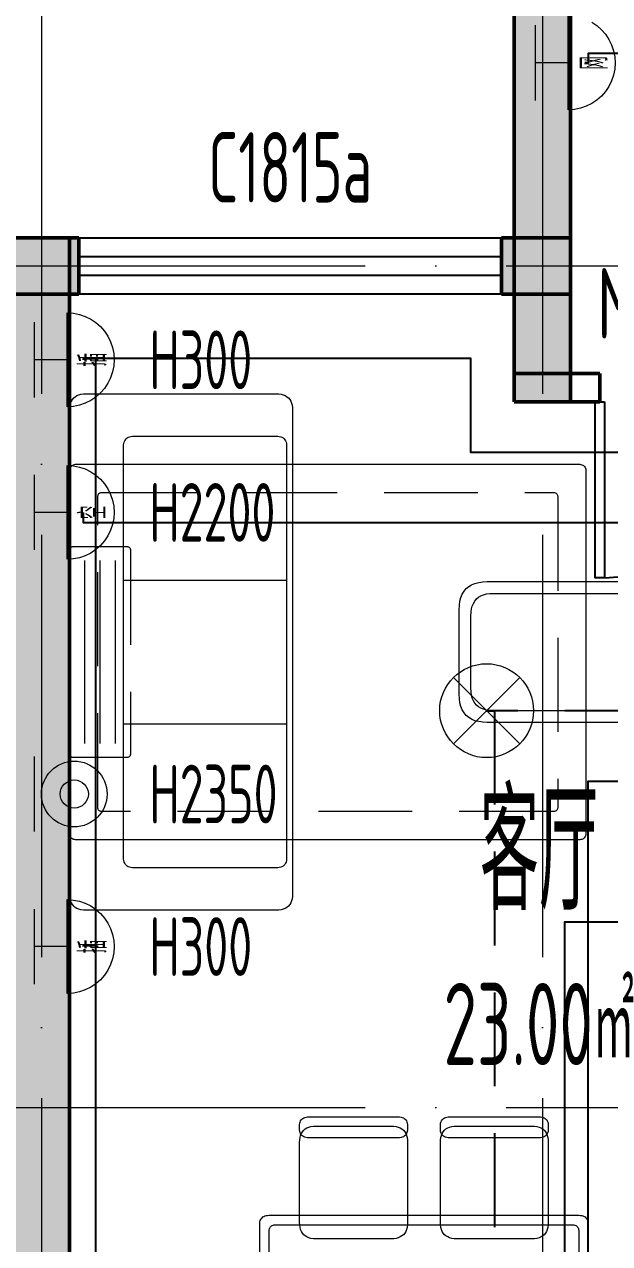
# Model space of a CAD drawing. Header units: millimetres. Extents: x -26062 to 33338, y -26608 to 15392.
# Drawn here: x 47 to 2541, y -6520 to -1326 of the extents above; entities that cross this region are included whole.
import ezdxf
from ezdxf.enums import TextEntityAlignment as Align

# ---------------------------------------------------------------- set-up
doc = ezdxf.new("R2010")
doc.units = ezdxf.units.MM
doc.header["$LTSCALE"] = 100
doc.linetypes.add('CENTER', pattern=[24, 18, -3, 0, -3])
doc.linetypes.add('DASHED', pattern=[6, 4, -2])
for name, color, linetype, lineweight in [('AXIS', 1, 'CENTER', 13), ('DOOR', 4, 'CONTINUOUS', 25), ('ELEC', 6, 'CONTINUOUS', 18), ('FURN', 8, 'CONTINUOUS', 13), ('MEP-LIGHT', 30, 'CONTINUOUS', 25), ('MEP-POWER', 1, 'CONTINUOUS', 25), ('MEP-WEAK', 5, 'CONTINUOUS', 25), ('ROOM-TEXT', 7, 'CONTINUOUS', 25), ('WALL', 7, 'CONTINUOUS', 50), ('WALL-HATCH', 7, 'CONTINUOUS', 13), ('WINDOW', 4, 'CONTINUOUS', 25)]:
    doc.layers.add(name, color=color, linetype=linetype, lineweight=lineweight)
doc.styles.add('HZ', font='gbenor.shx', dxfattribs={"width": 0.7, "bigfont": 'gbcbig.shx'})

# ---------------------------------------------------------------- blocks, each defined once
blk = doc.blocks.new('家具-三人沙发-13')
at = {"color": 0, "lineweight": -2}
for p, q in [((-306.67, 245), (-306.67, -450)), ((306.67, 245), (306.67, -450))]:
    blk.add_line(p, q, dxfattribs=at)
for points in [[(-1030, 475), (1030, 475), (1041.18, 474.51), (1051.39, 473.06), (1060.63, 470.63), (1068.89, 467.22), (1076.18, 462.85), (1082.5, 457.5), (1087.85, 451.18), (1092.22, 443.89), (1095.63, 435.63), (1098.06, 426.39), (1099.51, 416.18), (1100, 405), (1100, -405), (1099.51, -416.18), (1098.06, -426.39), (1095.63, -435.62), (1092.22, -443.89), (1087.85, -451.18), (1082.5, -457.5), (1076.18, -462.85), (1068.89, -467.22), (1060.63, -470.62), (1051.39, -473.06), (1041.18, -474.51), (1030, -475), (-1030, -475), (-1041.18, -474.51), (-1051.39, -473.06), (-1060.62, -470.62), (-1068.89, -467.22), (-1076.18, -462.85), (-1082.5, -457.5), (-1087.85, -451.18), (-1092.22, -443.89), (-1095.62, -435.62), (-1098.06, -426.39), (-1099.51, -416.18), (-1100, -405), (-1100, 405), (-1099.51, 416.18), (-1098.06, 426.39), (-1095.62, 435.63), (-1092.22, 443.89), (-1087.85, 451.18), (-1082.5, 457.5), (-1076.18, 462.85), (-1068.89, 467.22), (-1060.62, 470.63), (-1051.39, 473.06), (-1041.18, 474.51)], [(-875, 245), (875, 245), (882.19, 244.69), (888.75, 243.75), (894.69, 242.19), (900, 240), (904.69, 237.19), (908.75, 233.75), (912.19, 229.69), (915, 225), (917.19, 219.69), (918.75, 213.75), (919.69, 207.19), (920, 200), (920, -405), (919.69, -412.19), (918.75, -418.75), (917.19, -424.69), (915, -430), (912.19, -434.69), (908.75, -438.75), (904.69, -442.19), (900, -445), (894.69, -447.19), (888.75, -448.75), (882.19, -449.69), (875, -450), (-875, -450), (-882.19, -449.69), (-888.75, -448.75), (-894.69, -447.19), (-900, -445), (-904.69, -442.19), (-908.75, -438.75), (-912.19, -434.69), (-915, -430), (-917.19, -424.69), (-918.75, -418.75), (-919.69, -412.19), (-920, -405), (-920, 200), (-919.69, 207.19), (-918.75, 213.75), (-917.19, 219.69), (-915, 225), (-912.19, 229.69), (-908.75, 233.75), (-904.69, 237.19), (-900, 240), (-894.69, 242.19), (-888.75, 243.75), (-882.19, 244.69)]]:
    blk.add_lwpolyline(points, close=True, dxfattribs=at)
blk = doc.blocks.new('家具-茶几-14')
at = {"color": 0, "lineweight": -2}
for points in [[(-480, 300), (480, 300), (499.17, 299.17), (516.67, 296.67), (532.5, 292.5), (546.67, 286.67), (559.17, 279.17), (570, 270), (579.17, 259.17), (586.67, 246.67), (592.5, 232.5), (596.67, 216.67), (599.17, 199.17), (600, 180), (600, -180), (599.17, -199.17), (596.67, -216.67), (592.5, -232.5), (586.67, -246.67), (579.17, -259.17), (570, -270), (559.17, -279.17), (546.67, -286.67), (532.5, -292.5), (516.67, -296.67), (499.17, -299.17), (480, -300), (-480, -300), (-499.17, -299.17), (-516.67, -296.67), (-532.5, -292.5), (-546.67, -286.67), (-559.17, -279.17), (-570, -270), (-579.17, -259.17), (-586.67, -246.67), (-592.5, -232.5), (-596.67, -216.67), (-599.17, -199.17), (-600, -180), (-600, 180), (-599.17, 199.17), (-596.67, 216.67), (-592.5, 232.5), (-586.67, 246.67), (-579.17, 259.17), (-570, 270), (-559.17, 279.17), (-546.67, 286.67), (-532.5, 292.5), (-516.67, 296.67), (-499.17, 299.17)], [(-454, 250), (454, 250), (469.33, 249.33), (483.33, 247.33), (496, 244), (507.33, 239.33), (517.33, 233.33), (526, 226), (533.33, 217.33), (539.33, 207.33), (544, 196), (547.33, 183.33), (549.33, 169.33), (550, 154), (550, -154), (549.33, -169.33), (547.33, -183.33), (544, -196), (539.33, -207.33), (533.33, -217.33), (526, -226), (517.33, -233.33), (507.33, -239.33), (496, -244), (483.33, -247.33), (469.33, -249.33), (454, -250), (-454, -250), (-469.33, -249.33), (-483.33, -247.33), (-496, -244), (-507.33, -239.33), (-517.33, -233.33), (-526, -226), (-533.33, -217.33), (-539.33, -207.33), (-544, -196), (-547.33, -183.33), (-549.33, -169.33), (-550, -154), (-550, 154), (-549.33, 169.33), (-547.33, 183.33), (-544, 196), (-539.33, 207.33), (-533.33, 217.33), (-526, 226), (-517.33, 233.33), (-507.33, 239.33), (-496, 244), (-483.33, 247.33), (-469.33, 249.33)]]:
    blk.add_lwpolyline(points, close=True, dxfattribs=at)
blk = doc.blocks.new('家具-地毯-15')
at = {"color": 0, "lineweight": -2}
blk.add_lwpolyline([(-1070, 800), (1070, 800), (1074.79, 799.79), (1079.17, 799.17), (1083.13, 798.13), (1086.67, 796.67), (1089.79, 794.79), (1092.5, 792.5), (1094.79, 789.79), (1096.67, 786.67), (1098.13, 783.13), (1099.17, 779.17), (1099.79, 774.79), (1100, 770), (1100, -770), (1099.79, -774.79), (1099.17, -779.17), (1098.13, -783.12), (1096.67, -786.67), (1094.79, -789.79), (1092.5, -792.5), (1089.79, -794.79), (1086.67, -796.67), (1083.13, -798.12), (1079.17, -799.17), (1074.79, -799.79), (1070, -800), (-1070, -800), (-1074.79, -799.79), (-1079.17, -799.17), (-1083.12, -798.12), (-1086.67, -796.67), (-1089.79, -794.79), (-1092.5, -792.5), (-1094.79, -789.79), (-1096.67, -786.67), (-1098.12, -783.12), (-1099.17, -779.17), (-1099.79, -774.79), (-1100, -770), (-1100, 770), (-1099.79, 774.79), (-1099.17, 779.17), (-1098.12, 783.13), (-1096.67, 786.67), (-1094.79, 789.79), (-1092.5, 792.5), (-1089.79, 794.79), (-1086.67, 796.67), (-1083.12, 798.13), (-1079.17, 799.17), (-1074.79, 799.79)], close=True, dxfattribs=at)
at = {"color": 0, "linetype": 'DASHED', "lineweight": -2}
blk.add_lwpolyline([(-960, 680), (960, 680), (963.19, 679.86), (966.11, 679.44), (968.75, 678.75), (971.11, 677.78), (973.19, 676.53), (975, 675), (976.53, 673.19), (977.78, 671.11), (978.75, 668.75), (979.44, 666.11), (979.86, 663.19), (980, 660), (980, -660), (979.86, -663.19), (979.44, -666.11), (978.75, -668.75), (977.78, -671.11), (976.53, -673.19), (975, -675), (973.19, -676.53), (971.11, -677.78), (968.75, -678.75), (966.11, -679.44), (963.19, -679.86), (960, -680), (-960, -680), (-963.19, -679.86), (-966.11, -679.44), (-968.75, -678.75), (-971.11, -677.78), (-973.19, -676.53), (-975, -675), (-976.53, -673.19), (-977.78, -671.11), (-978.75, -668.75), (-979.44, -666.11), (-979.86, -663.19), (-980, -660), (-980, 660), (-979.86, 663.19), (-979.44, 666.11), (-978.75, 668.75), (-977.78, 671.11), (-976.53, 673.19), (-975, 675), (-973.19, 676.53), (-971.11, 677.78), (-968.75, 678.75), (-966.11, 679.44), (-963.19, 679.86)], close=True, dxfattribs=at)
blk = doc.blocks.new('家具-餐桌-17')
at = {"color": 0, "lineweight": -2}
for points in [[(-660, 400), (660, 400), (666.39, 399.72), (672.22, 398.89), (677.5, 397.5), (682.22, 395.56), (686.39, 393.06), (690, 390), (693.06, 386.39), (695.56, 382.22), (697.5, 377.5), (698.89, 372.22), (699.72, 366.39), (700, 360), (700, -360), (699.72, -366.39), (698.89, -372.22), (697.5, -377.5), (695.56, -382.22), (693.06, -386.39), (690, -390), (686.39, -393.06), (682.22, -395.56), (677.5, -397.5), (672.22, -398.89), (666.39, -399.72), (660, -400), (-660, -400), (-666.39, -399.72), (-672.22, -398.89), (-677.5, -397.5), (-682.22, -395.56), (-686.39, -393.06), (-690, -390), (-693.06, -386.39), (-695.56, -382.22), (-697.5, -377.5), (-698.89, -372.22), (-699.72, -366.39), (-700, -360), (-700, 360), (-699.72, 366.39), (-698.89, 372.22), (-697.5, 377.5), (-695.56, 382.22), (-693.06, 386.39), (-690, 390), (-686.39, 393.06), (-682.22, 395.56), (-677.5, 397.5), (-672.22, 398.89), (-666.39, 399.72)], [(-630, 360), (630, 360), (634.79, 359.79), (639.17, 359.17), (643.13, 358.13), (646.67, 356.67), (649.79, 354.79), (652.5, 352.5), (654.79, 349.79), (656.67, 346.67), (658.13, 343.13), (659.17, 339.17), (659.79, 334.79), (660, 330), (660, -330), (659.79, -334.79), (659.17, -339.17), (658.13, -343.12), (656.67, -346.67), (654.79, -349.79), (652.5, -352.5), (649.79, -354.79), (646.67, -356.67), (643.13, -358.12), (639.17, -359.17), (634.79, -359.79), (630, -360), (-630, -360), (-634.79, -359.79), (-639.17, -359.17), (-643.12, -358.12), (-646.67, -356.67), (-649.79, -354.79), (-652.5, -352.5), (-654.79, -349.79), (-656.67, -346.67), (-658.12, -343.12), (-659.17, -339.17), (-659.79, -334.79), (-660, -330), (-660, 330), (-659.79, 334.79), (-659.17, 339.17), (-658.12, 343.13), (-656.67, 346.67), (-654.79, 349.79), (-652.5, 352.5), (-649.79, 354.79), (-646.67, 356.67), (-643.12, 358.13), (-639.17, 359.17), (-634.79, 359.79)]]:
    blk.add_lwpolyline(points, close=True, dxfattribs=at)
blk = doc.blocks.new('家具-餐椅-18')
at = {"color": 0, "lineweight": -2}
for points in [[(-190, 260), (190, 260), (196.39, 259.72), (202.22, 258.89), (207.5, 257.5), (212.22, 255.56), (216.39, 253.06), (220, 250), (223.06, 246.39), (225.56, 242.22), (227.5, 237.5), (228.89, 232.22), (229.72, 226.39), (230, 220), (230, 210), (229.72, 203.61), (228.89, 197.78), (227.5, 192.5), (225.56, 187.78), (223.06, 183.61), (220, 180), (216.39, 176.94), (212.22, 174.44), (207.5, 172.5), (202.22, 171.11), (196.39, 170.28), (190, 170), (-190, 170), (-196.39, 170.28), (-202.22, 171.11), (-207.5, 172.5), (-212.22, 174.44), (-216.39, 176.94), (-220, 180), (-223.06, 183.61), (-225.56, 187.78), (-227.5, 192.5), (-228.89, 197.78), (-229.72, 203.61), (-230, 210), (-230, 220), (-229.72, 226.39), (-228.89, 232.22), (-227.5, 237.5), (-225.56, 242.22), (-223.06, 246.39), (-220, 250), (-216.39, 253.06), (-212.22, 255.56), (-207.5, 257.5), (-202.22, 258.89), (-196.39, 259.72)], [(-160, 220), (160, 220), (171.18, 219.51), (181.39, 218.06), (190.63, 215.63), (198.89, 212.22), (206.18, 207.85), (212.5, 202.5), (217.85, 196.18), (222.22, 188.89), (225.63, 180.63), (228.06, 171.39), (229.51, 161.18), (230, 150), (230, -190), (229.51, -201.18), (228.06, -211.39), (225.63, -220.62), (222.22, -228.89), (217.85, -236.18), (212.5, -242.5), (206.18, -247.85), (198.89, -252.22), (190.63, -255.62), (181.39, -258.06), (171.18, -259.51), (160, -260), (-160, -260), (-171.18, -259.51), (-181.39, -258.06), (-190.62, -255.62), (-198.89, -252.22), (-206.18, -247.85), (-212.5, -242.5), (-217.85, -236.18), (-222.22, -228.89), (-225.62, -220.62), (-228.06, -211.39), (-229.51, -201.18), (-230, -190), (-230, 150), (-229.51, 161.18), (-228.06, 171.39), (-225.62, 180.63), (-222.22, 188.89), (-217.85, 196.18), (-212.5, 202.5), (-206.18, 207.85), (-198.89, 212.22), (-190.62, 215.63), (-181.39, 218.06), (-171.18, 219.51)]]:
    blk.add_lwpolyline(points, close=True, dxfattribs=at)
blk = doc.blocks.new('家具-挂机空调-3')
at = {"color": 0, "lineweight": -2}
for p, q in [((-390, 65), (390, 65)), ((-390, 0), (390, 0)), ((-390, -65), (390, -65))]:
    blk.add_line(p, q, dxfattribs=at)
at = {"color": 0, "linetype": 'DASHED', "lineweight": -2}
blk.add_lwpolyline([(-430, 130), (430, 130), (433.19, 129.86), (436.11, 129.44), (438.75, 128.75), (441.11, 127.78), (443.19, 126.53), (445, 125), (446.53, 123.19), (447.78, 121.11), (448.75, 118.75), (449.44, 116.11), (449.86, 113.19), (450, 110), (450, -110), (449.86, -113.19), (449.44, -116.11), (448.75, -118.75), (447.78, -121.11), (446.53, -123.19), (445, -125), (443.19, -126.53), (441.11, -127.78), (438.75, -128.75), (436.11, -129.44), (433.19, -129.86), (430, -130), (-430, -130), (-433.19, -129.86), (-436.11, -129.44), (-438.75, -128.75), (-441.11, -127.78), (-443.19, -126.53), (-445, -125), (-446.53, -123.19), (-447.78, -121.11), (-448.75, -118.75), (-449.44, -116.11), (-449.86, -113.19), (-450, -110), (-450, 110), (-449.86, 113.19), (-449.44, 116.11), (-448.75, 118.75), (-447.78, 121.11), (-446.53, 123.19), (-445, 125), (-443.19, 126.53), (-441.11, 127.78), (-438.75, 128.75), (-436.11, 129.44), (-433.19, 129.86)], close=True, dxfattribs=at)

msp = doc.modelspace()

# ---------------------------------------------------------------- hatches: boundary and pattern name
at = {"layer": 'WALL-HATCH'}
for points in [[(2375, 0), (2375, -2475), (2135, -2475), (2135, 0)], [(0, -2235), (280, -2235), (280, -2475), (0, -2475)], [(240, -2235), (240, -8051), (0, -8051), (0, -2235)], [(2080, -2235), (2375, -2235), (2375, -2475), (2080, -2475)], [(2375, -2235), (2375, -2934), (2135, -2934), (2135, -2235)]]:
    msp.add_hatch(color=256, dxfattribs=at).paths.add_polyline_path(points)

# ---------------------------------------------------------------- linework, layer by layer
at = {"layer": 'AXIS'}
for p, q in [((120, 3700), (120, -13912)), ((2255, 3700), (2255, -13912)), ((-2700, -2355), (11476, -2355)), ((-2700, -5940), (11476, -5940))]:
    msp.add_line(p, q, dxfattribs=at)
at = {"layer": 'DOOR'}
msp.add_line((2500, -2814), (2500, -2934), dxfattribs=at)
msp.add_lwpolyline([(2520, -2934), (2520, -3684), (2480, -3684), (2480, -2934)], close=True, dxfattribs=at)
msp.add_arc((2500, -2934), 750, 270, 0, dxfattribs=at)
at = {"layer": 'ELEC'}
for p, q in [((2225, -1650), (2225, -1330)), ((2365, -1490), (2225, -1490)), ((90, -2915), (90, -2595)), ((230, -2755), (90, -2755)), ((90, -3565), (90, -3245)), ((230, -3405), (90, -3405)), ((1877, -4110), (2157, -4390)), ((2157, -4110), (1877, -4390)), ((90, -4765), (90, -4445)), ((90, -5415), (90, -5095)), ((230, -5255), (90, -5255))]:
    msp.add_line(p, q, dxfattribs=at)
msp.add_lwpolyline([(2465, -1316.79), (2486.75, -1331.33), (2506.42, -1348.58), (2523.67, -1368.25), (2538.21, -1390), (2549.78, -1413.46), (2558.19, -1438.24), (2563.29, -1463.89), (2565, -1490), (2563.29, -1516.11), (2558.19, -1541.76), (2549.78, -1566.54), (2538.21, -1590), (2523.67, -1611.75), (2506.42, -1631.42), (2486.75, -1648.67), (2465, -1663.21), (2441.54, -1674.78), (2416.76, -1683.19), (2391.11, -1688.29), (2365, -1690), (2365, -1290)], dxfattribs=at)
for points in [[(230, -2955), (230, -2555), (256.11, -2556.71), (281.76, -2561.81), (306.54, -2570.22), (330, -2581.79), (351.75, -2596.33), (371.42, -2613.58), (388.67, -2633.25), (403.21, -2655), (414.78, -2678.46), (423.19, -2703.24), (428.29, -2728.89), (430, -2755), (428.29, -2781.11), (423.19, -2806.76), (414.78, -2831.54), (403.21, -2855), (388.67, -2876.75), (371.42, -2896.42), (351.75, -2913.67), (330, -2928.21), (306.54, -2939.78), (281.76, -2948.19), (256.11, -2953.29)], [(230, -3605), (230, -3205), (256.11, -3206.71), (281.76, -3211.81), (306.54, -3220.22), (330, -3231.79), (351.75, -3246.33), (371.42, -3263.58), (388.67, -3283.25), (403.21, -3305), (414.78, -3328.46), (423.19, -3353.24), (428.29, -3378.89), (430, -3405), (428.29, -3431.11), (423.19, -3456.76), (414.78, -3481.54), (403.21, -3505), (388.67, -3526.75), (371.42, -3546.42), (351.75, -3563.67), (330, -3578.21), (306.54, -3589.78), (281.76, -3598.19), (256.11, -3603.29)], [(230, -5455), (230, -5055), (256.11, -5056.71), (281.76, -5061.81), (306.54, -5070.22), (330, -5081.79), (351.75, -5096.33), (371.42, -5113.58), (388.67, -5133.25), (403.21, -5155), (414.78, -5178.46), (423.19, -5203.24), (428.29, -5228.89), (430, -5255), (428.29, -5281.11), (423.19, -5306.76), (414.78, -5331.54), (403.21, -5355), (388.67, -5376.75), (371.42, -5396.42), (351.75, -5413.67), (330, -5428.21), (306.54, -5439.78), (281.76, -5448.19), (256.11, -5453.29)]]:
    msp.add_lwpolyline(points, close=True, dxfattribs=at)
for centre, radius in [((2017, -4250), 200), ((260, -4605), 140), ((260, -4605), 60)]:
    msp.add_circle(centre, radius, dxfattribs=at)
at = {"layer": 'MEP-LIGHT', "linetype": 'DASHED'}
for points in [[(2017, -4250), (2050, -4250), (2050, -6850), (1750, -6850), (1750, -6800)], [(3340, -6575), (3350, -6575), (3350, -4250), (2017, -4250)]]:
    msp.add_lwpolyline(points, dxfattribs=at)
at = {"layer": 'MEP-POWER'}
for points in [[(3458, -3904), (3450, -3904), (3450, -3150), (1950, -3150), (1950, -2750), (300, -2750), (300, -2755)], [(300, -2755), (300, -2750), (350, -2750), (350, -5250), (300, -5250), (300, -5255)], [(5328, -7252), (5328, -7250), (5450, -7250), (5450, -6650), (3150, -6650), (3150, -3450), (300, -3450), (300, -3405)], [(300, -5255), (300, -5250), (350, -5250), (350, -7850), (1790, -7850), (1790, -7871)]]:
    msp.add_lwpolyline(points, dxfattribs=at)
at = {"layer": 'MEP-WEAK'}
for points in [[(2580, -9912), (2550, -9912), (2550, -9750), (2650, -9750), (2650, -1450), (2450, -1450), (2450, -1490), (2435, -1490)], [(2580, -9912), (2550, -9912), (2550, -9750), (2450, -9750), (2450, -4550), (3450, -4550), (3450, -4504), (3458, -4504)], [(2580, -9912), (2250, -9912), (2250, -9450), (2350, -9450), (2350, -5150), (3450, -5150), (3450, -5104), (3458, -5104)]]:
    msp.add_lwpolyline(points, dxfattribs=at)
at = {"layer": 'WALL'}
for p, q in [((2135, 0), (2135, -2475)), ((2375, 0), (2375, -2475)), ((0, -2235), (280, -2235)), ((240, -2235), (240, -8051)), ((280, -2235), (280, -2475)), ((2080, -2235), (2375, -2235)), ((2080, -2235), (2080, -2475)), ((2135, -2235), (2135, -2934)), ((2375, -2235), (2375, -2934)), ((0, -2475), (280, -2475)), ((2080, -2475), (2375, -2475)), ((2135, -2814), (2500, -2814)), ((2500, -2814), (2500, -2934)), ((2135, -2934), (2500, -2934))]:
    msp.add_line(p, q, dxfattribs=at)
at = {"layer": 'WINDOW'}
for p, q in [((280, -2315), (2080, -2315)), ((280, -2395), (2080, -2395))]:
    msp.add_line(p, q, dxfattribs=at)
msp.add_lwpolyline([(280, -2235), (2080, -2235), (2080, -2475), (280, -2475)], close=True, dxfattribs=at)

# ---------------------------------------------------------------- block references
at = {"layer": 'FURN', "rotation": 90}
for name, p in [('家具-三人沙发-13', (715, -4000)), ('家具-挂机空调-3', (370, -4000))]:
    msp.add_blockref(name, p, dxfattribs=at)
at = {"layer": 'FURN'}
for name, p in [('家具-地毯-15', (1340, -4000)), ('家具-茶几-14', (2500, -4000)), ('家具-餐椅-18', (1450, -6240)), ('家具-餐椅-18', (2050, -6240)), ('家具-餐桌-17', (1750, -6800))]:
    msp.add_blockref(name, p, dxfattribs=at)

# ---------------------------------------------------------------- texts
at = {"layer": 'DOOR', "style": 'HZ', "width": 0.7}
msp.add_text('M0821a', height=300, dxfattribs=at).set_placement((2875, -2514), align=Align.MIDDLE_CENTER)
at = {"layer": 'ELEC', "style": 'HZ', "width": 0.7}
for s, p in [('网', (2475, -1490)), ('插', (340, -2755)), ('空', (340, -3405)), ('插', (340, -5255))]:
    msp.add_text(s, height=115.2, rotation=90, dxfattribs=at).set_placement(p, align=Align.MIDDLE_CENTER)
for s, p in [('H300', (580, -2755)), ('H2200', (580, -3405)), ('H2350', (580, -4605)), ('H300', (580, -5255))]:
    msp.add_text(s, height=250, dxfattribs=at).set_placement(p, align=Align.MIDDLE_LEFT)
at = {"layer": 'ROOM-TEXT', "style": 'HZ', "width": 0.7}
msp.add_text('客厅', height=500, dxfattribs=at).set_placement((2240, -5250), align=Align.BOTTOM_CENTER)
msp.add_text('23.00㎡', height=350, dxfattribs=at).set_placement((2240, -5410), align=Align.TOP_CENTER)
at = {"layer": 'WINDOW', "style": 'HZ', "width": 0.7}
msp.add_text('C1815a', height=300, dxfattribs=at).set_placement((1180, -1935), align=Align.MIDDLE_CENTER)

doc.saveas('drawing.dxf')
